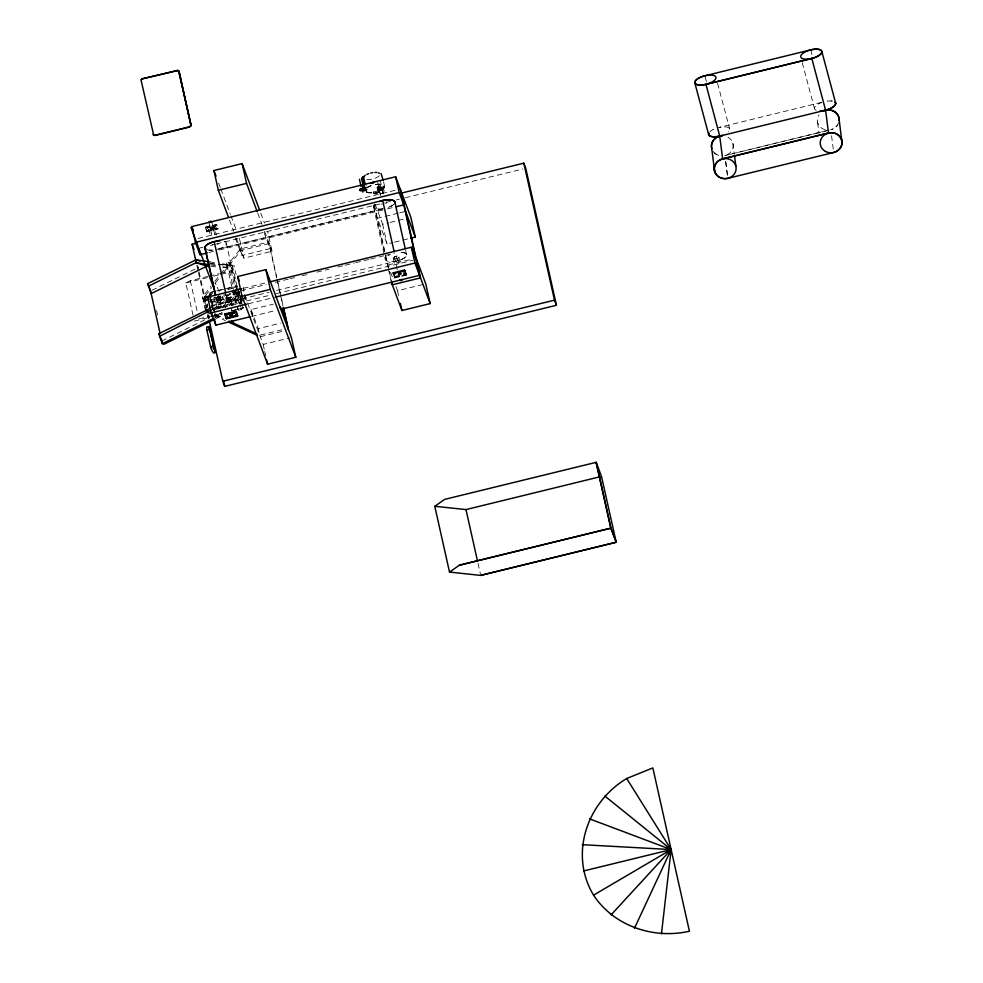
<?xml version="1.0" encoding="UTF-8"?>
<svg xmlns="http://www.w3.org/2000/svg" width="983" height="983" viewBox="0 0 983 983"><rect width="100%" height="100%" fill="white"/><g stroke="black" fill="none" stroke-linecap="round" stroke-linejoin="round"><path stroke-width="0.74" stroke-dasharray="4.92 3.69" d="M209.44 296.129L212.021 306.045L235.822 300.122L233.684 289.899M235.822 300.122L237.689 299.962L235.859 299.631L212.451 305.836M222.822 267.413L231.877 268.15L232.357 265.299L221.74 263.702M218.091 304.361C220.327 305.037 218.005 304.226 218.423 305.221M365.148 188.65L364.447 186.377M228.695 297.185L225.906 297.947L228.695 297.185L231.705 310.653M397.169 255.998L394.38 256.76L397.169 255.998L399.184 265.017M219.897 297.665L220.217 296.903M215.351 291.238L209.072 292.873L210.239 297.136M207.241 228.031L206.909 227.134L206.971 228.081L215.756 225.807L207.057 228.068L206.663 227.233L215.203 225.39M208.273 230.796L216.481 228.781M359.569 189.105C367.421 185.775 362.457 193.405 359.618 189.227C358.942 191.869 364.091 191.107 363.673 189.522C355.232 191.918 362.825 188.613 365.787 188.625A9.744 3.637 -12.6 0 1 370.935 185.615M218.705 308.478A1.819 1.683 -20.6 0 1 217.648 307.679L214.134 299.25L204.968 300.036A1.819 1.683 -20.6 0 1 204.267 296.854L207.032 295.944M238.009 291.091L240.27 299.471L237.653 300.466M245.738 299.508L243.317 287.417M205.459 310.124L202.51 296.952L211.038 286.151M214.822 281.347L219.553 275.338M220.499 274.146L240.368 248.932L268.605 242.027L276.592 277.734M206.037 311.66L203.088 298.488L211.615 287.687M215.4 282.883L220.131 276.874M223.915 272.082L240.946 250.468L269.182 243.563L277.513 280.757M222.084 307.937L236.719 289.776M214.564 317.939L218.681 315.912L221.482 312.447M225.439 307.519L238.255 291.644L239.999 292.184L228.818 306.045M216.309 318.48L220.425 316.452L222.293 314.142M234.593 298.918L227.294 300.614L234.593 298.918L236.805 296.141M383.235 193.7L383.321 193.626A1.745 0.651 -12.6 0 0 383.087 193.012L380.151 193.725A1.745 0.651 -12.6 0 0 380.384 194.351L383.235 193.7L380.237 180.331M212.647 306.266L232.922 292.381M212.647 309.178L238.255 291.644M151.947 290.304L198.64 267.29M366.733 192.213L367.077 192.054A9.744 3.637 -12.6 0 0 373.417 192.25L373.429 192.693A10.186 3.797 -12.6 0 1 366.794 192.484L364.312 192.594L361.916 184.042M366.794 192.484L367.138 192.312A9.744 3.637 -12.6 0 0 373.479 192.508L373.589 192.484M193.037 315.248L185.812 282.932L190.309 280.72L207.72 276.456M161.777 341.027L209.784 317.374M211.161 316.698L217.562 313.54L218.681 315.912M211.357 305.959L212.856 305.271L213.114 305.959M206.762 308.023L204.28 296.964L212.807 293.315M206.897 296.35L204.452 297.358A1.819 1.683 -20.6 0 0 205.164 300.54L214.134 299.25M208.113 295.846L211.775 294.322M217.464 307.188A1.819 1.683 -20.6 0 0 220.88 306.352L220.487 297.689L227.81 294.667M220.069 308.318A1.819 1.683 -20.6 0 0 221.064 306.856L220.671 298.193L229.223 294.654A1.819 1.683 -20.6 0 0 230.12 293.622M375.825 184.423A9.744 3.637 -12.6 0 1 383.419 185.209L384.574 187.188A10.186 3.797 -12.6 0 1 378.541 191.439L378.271 191.341A9.744 3.637 -12.6 0 0 384.144 187.249L384.574 187.188M375.776 184.706L375.887 184.681A9.744 3.637 -12.6 0 1 383.481 185.48L383.812 185.074M216.887 228.855C217.169 226.336 206.184 229.113 208.101 231.091M216.739 228.167L207.757 230.292L207.904 231.054M371.033 185.59L370.824 185.762A10.186 3.797 -12.6 0 0 365.455 188.896L365.848 188.883A9.744 3.637 -12.6 0 1 370.984 185.885L370.923 185.443M373.429 191.931L373.909 193.405A2.47 0.922 -12.6 0 0 376.649 193.712A2.47 0.922 -12.6 0 0 378.701 192.226L378.222 190.763L373.429 191.931L373.589 192.656M365.012 186.758L363.108 187.225L364.312 192.594M361.584 188.22L362.874 187.9L363.575 189.744L363.796 190.739L362.494 191.058L361.584 188.22L363.071 193.049L366.524 192.312L365.578 189.387L367.064 189.842L366.081 185.455M205.25 227.085L216.543 224.333L218.226 229.088L206.934 231.841L205.25 227.085L206.934 231.841M360.269 191.243C357.959 189.449 365.492 192.631 363.501 189.105C359.532 186.942 356.497 193.246 365.639 188.539L366.426 192.066M363.796 189.989L363.415 188.859L359.766 189.879M205.398 227.749L216.69 224.984L216.543 224.333M363.833 186.131L364.718 190.051L365.946 189.744M367.064 189.842L364.718 190.051M206.786 231.189L218.079 228.425L218.226 229.088M382.031 188.834L379.45 189.387A1.745 0.651 -12.6 0 1 381.846 188.797L382.965 192.987M379.585 190.223L382.166 189.67A1.745 0.651 -12.6 0 1 379.77 190.26L380.507 194.376M197.964 238.513L397.279 189.78M199.991 247.937L202.977 247.212M210.411 245.394L214.872 244.3M216.358 243.931L384.451 202.842M385.938 202.473L390.398 201.392M396.346 199.93L399.319 199.205M405.266 197.755L522.784 169.015M224.099 241.376A10.911 4.067 -12.6 0 1 217.096 249.375L385.569 208.187M217.108 249.412L382.596 208.949M821.53 102.355L718.647 127.532A10.911 4.276 -14.9 0 1 728.624 131.697M208.949 252.496L213.409 251.415M219.356 249.952L385.938 209.232M387.425 208.863L393.372 207.413M398.201 213.2L377.398 218.275L387.056 243.981L393.003 242.531M399.688 212.832L405.635 211.382M235.207 237.837L241.843 255.519L270.079 248.613L262.928 229.58M236.289 238.058L243.845 258.16L272.07 251.255L267.646 231.496M375.125 204.231L382.633 224.222L388.58 222.772M390.067 222.404L404.922 218.767M233.831 290.182L238.107 309.252L235.011 301.031L226.471 262.891L229.297 262.203L232.774 271.455L239.999 303.722M209.17 276.1L219.332 273.618M220.782 273.274L232.393 270.436M185.812 282.932L207.831 277.55M213.692 276.125L219.565 274.687M221.04 274.331L232.774 271.455M826.334 130.85L724.926 155.572L829.296 130.051M394.49 242.162L409.346 238.525M216.813 290.882L232.873 286.95L237.468 286.962L233.057 287.122L209.502 292.664M243.329 288.326L267.13 282.502M203.088 298.488L208.04 297.284M231.951 292.897L239.422 291.103M240.896 290.71L266.258 284.542M275.191 282.33L288.621 279.074M290.096 278.68L294.581 277.611M302.039 275.793L309.498 273.974M316.944 272.119L328.875 269.231M337.808 267.02L343.78 265.582M345.266 265.201L354.224 263.039M355.699 262.645L369.129 259.389M370.616 258.996L384.046 255.74M385.52 255.359L394.478 253.196M208.261 302.064L210.866 301.425L210.62 300.565M240.159 294.998L212.414 301.769L214.122 310.431M240.282 295.453L212.537 302.236L210.718 298.402M233.905 293.684A10.911 4.067 -12.6 0 1 235.355 299.508A10.911 4.067 -12.6 0 1 219.602 302.543A10.911 4.067 -12.6 0 1 220.905 296.19A10.985 4.104 -12.6 0 0 217.526 301.744A10.985 4.104 -12.6 0 0 228.904 302.088L269.158 292.246M276.604 290.403L397.378 260.9A10.985 4.104 -12.6 0 0 406.593 255.519A10.985 4.104 -12.6 0 0 399.995 252.385A10.911 4.067 -12.6 0 1 404.959 257.521A10.911 4.067 -12.6 0 1 388.74 261.49A10.911 4.067 -12.6 0 1 389.379 255.002M235.011 301.031L237.837 300.331L238.869 303.083M237.788 288.351L240.577 300.11L244.276 299.201M244.509 299.815L240.798 300.724L240.577 300.11M387.867 265.041L411.644 259.229M212.254 309.35L244.976 301.351M246.463 300.982L270.264 295.158M276.211 293.708L413.044 260.249M214.527 309.584L241.548 302.985L238.918 291.275M248.355 303.759L272.156 297.947M214.405 310.579L215.363 314.941L222.637 312.963M231.398 310.825L243.391 307.753L236.694 309.596M198.849 318.848L222.674 313.159M231.423 311.021L235.809 309.952M194.351 321.072L210.608 317.091M212.082 316.735L222.428 314.204M238.488 310.272L241.314 309.584L240.331 305.185M252.533 316.17L251.058 309.584L273.348 304.14M251.488 316.428L275.289 310.603M395.916 286.458L397.525 290.735L424.275 284.198M251.058 309.584L258.222 328.617L280.499 323.174M281.974 329.76L259.696 335.203L258.222 328.617M260.274 336.739L284.038 330.927M244.546 294.925L263.161 344.431L289.899 337.894M375.715 184.435L375.936 184.509A10.186 3.797 -12.6 0 1 383.874 185.332M384.513 186.93L384.083 186.991A9.744 3.637 -12.6 0 1 378.32 191.046L378.222 190.763M209.735 263.456L220.364 264.316M221.802 264.439L234.101 265.84L236.067 274.613M210.129 263.886L234.101 265.84M210.755 266.43L216.788 266.921M209.612 261.883L215.682 262.793M210.706 264.968L216.752 265.877M222.809 266.786L231.877 268.15M227.012 265.263L230.169 266.086L229.948 265.496M214.527 314.621L220.425 316.452M215.203 314.621L223.534 318.48M214.38 315.518L225.512 320.667M214.822 298.943L215.572 299.299M365.639 188.539L363.943 187.212M374.99 193.282C381.859 191.611 370.173 192.742 377.718 192.471M366.524 192.312L364.877 186.242M217.734 296.055L217.87 297.665L216.186 297.444M217.538 301.277C219.75 299.815 215.412 300.515 218.459 300.786M217.98 303.243C220.167 301.855 215.818 302.469 218.902 302.764M374.793 192.705L377.619 192.017M217.71 302.641L218.668 302.137M219.553 306.094C217.132 307.04 221.667 307.2 218.545 306.475M205.558 298.082C203.174 299.151 207.634 299.065 204.55 298.463M363.169 188.22L363.87 190.333M218.226 300.159L217.218 300.54M219.787 306.708L218.779 307.089M205.791 298.709L204.783 299.09M378.332 191.218L378.701 192.226M397.365 260.876L395.731 253.565M362.506 185.836L364.496 192.545L363.096 188.896M390.558 272.18L393.237 279.319M260.741 213.114L264.452 223.006M257.718 213.065L261.969 224.382M264.513 231.152L272.07 251.255M218.681 183.243L220.278 187.483M220.806 188.896L230.378 214.355M230.907 215.768L236.227 229.911M229.481 219.971L233.745 231.288M243.182 289.813L243.415 290.427M245.787 298.476L246.02 299.09M239.643 293.61L237.075 286.925M239.053 293.61L239.311 294.47M226.471 262.891L229.567 271.124L233.512 288.719M240.27 299.471L241.83 303.612M240.933 308.564L241.314 309.584M228.892 302.064L227.245 294.753M219.16 291.767L215.83 283.829A1.819 1.683 -20.6 0 0 215.216 283.202M219.111 304.116L219.344 304.73M214.835 297.001L215.24 298.082M209.072 292.873L214.097 309.178M212.5 307.31L214.417 312.397M211.615 305.86L213.041 309.657M204.562 296.547L204.513 297.579L204.28 296.964M205.422 299.041L205.791 300.024M206.897 305.627L207.266 306.61M203.309 298.771L203.653 299.68M202.51 296.952L205.988 306.168M207.487 315.506L208.445 318.062M359.741 189.559L359.913 190.223L359.606 189.338M810.717 49.875L812.302 55.822M802.251 62.679L814.465 108.511M717.565 83.383L729.779 129.215M705.253 77.239L706.433 81.7M239.877 299.434L243.108 308.171L240.589 296.841M360.024 190.579L359.901 190.247M478.021 563.357L480.368 573.839M405.598 250.038L406.507 254.45M383.579 181.794L384.5 185.922M383.37 186.192L383.653 187.446M383.1 186.5L384.709 193.676M398.901 257.042L400.511 264.23M382.129 187.47L383.431 193.27M394.355 256.624L397.365 270.092M377.73 182.42L380.716 195.764M378.75 188.294L380.04 194.093M377.484 187.95L379.094 195.138M393.237 258.345L394.847 265.533M377.091 187.728L377.374 188.982M382.633 224.222L387.056 243.981M397.525 290.735L398.791 296.387M373.909 193.405L373.798 192.938A2.47 0.922 -12.6 0 0 376.538 193.258A2.47 0.922 -12.6 0 0 378.602 191.771M374.314 204.476L388.961 269.92M389.293 271.406L391.345 280.56M374.019 204.882L388.002 267.364M388.334 268.851L391.001 280.745M373.54 206.934L385.336 259.623M364.705 186.537L365.234 188.896M362.764 187.016L363.292 189.363M277.845 282.244L283.165 306.045M276.936 279.221L282.92 305.996M239.422 238.402L243.845 258.16M263.161 344.431L264.415 350.071M264.734 351.484L265.68 355.723M240.368 248.932L241.843 255.519M240.896 296.633L242.137 302.186M238.181 289.002L240.97 301.449L212.525 308.392L213.102 309.94L210.62 298.869M232.357 265.299L237.272 287.245M226.237 242.948L240.602 307.089M229.297 262.203L234.937 287.786M235.244 289.174L237.837 300.331M216.518 228.093L216.752 228.978M216.579 229.039L216.334 228.117L216.481 229.051M215.461 225.082L215.621 225.967M215.449 226.029L215.203 225.107L215.351 226.041M214.663 227.847A2.912 1.081 -12.6 0 1 210.448 229.653A2.912 1.081 -12.6 0 1 210.337 227.749A2.912 1.081 -12.6 0 1 214.663 227.847L216.272 235.023M230.44 298.353A2.912 1.081 -12.6 0 1 226.127 300.11A2.912 1.081 -12.6 0 1 226.201 298.181A2.912 1.081 -12.6 0 1 230.44 298.353L232.049 305.541M211.763 221.519L215.08 236.338M225.967 294.667L227.331 300.687M208.912 222.133L211.898 235.465M225.869 297.812L227.564 305.357M208.961 228.99L210.571 236.166M224.738 299.41L226.348 306.598M208.224 230.378L208.371 231.042M208.04 230.145L208.285 231.066M216.199 297.886L216.862 300.81M216.137 297.898L216.788 300.835M210.227 292.701L213.028 305.209M215.277 314.658L215.867 317.3M210.35 298.721L212.033 306.204M210.129 298.156L211.812 305.652M197.718 265.766L198.713 270.239M199.045 271.726L207.044 307.458M208.715 314.904L209.379 317.878M196.784 265.115L198.124 271.062M198.455 272.561L206.455 308.293M207.794 314.253L208.937 319.34M190.309 280.72L197.227 311.574M156.58 310.542L157.563 314.929M363.317 188.699L363.599 189.522M831.557 135.752L833.682 152.451M817.623 122.568L818.974 133.197M732.925 143.272L734.276 153.901M725.712 161.703L727.457 175.367M725.7 161.642L727.825 178.328M392.684 205.238A10.985 4.104 -12.6 0 1 385.582 208.212M223.276 295.158A10.985 4.104 -12.6 0 1 225.992 294.359M207.143 249.731A10.985 4.104 -12.6 0 0 214.294 249.952A10.911 4.067 -12.6 0 1 209.182 250.087M394.011 204.034A10.911 4.067 -12.6 0 1 388.26 207.388M382.78 208.728A10.911 4.067 -12.6 0 1 374.24 204.673M244.914 297.407A1.634 1.511 -20.6 0 1 244.374 298.488M243.268 290.059A1.634 1.511 -20.6 0 1 243.366 291.214M207.831 307.175A1.634 1.511 -20.6 0 1 207.634 304.767M206.356 300.589A1.634 1.511 -20.6 0 1 206.504 297.935M206.504 300.134A1.634 1.511 -20.6 0 1 206.283 297.321M207.597 306.561A1.634 1.511 -20.6 0 1 207.757 303.907M222.355 296.338A5.161 4.78 -20.6 0 1 218.398 302.236A5.161 4.78 -20.6 0 1 212.34 298.783M220.72 296.202A3.662 3.391 -20.6 0 1 213.925 298.771M219.098 296.055A2.187 2.027 -20.6 0 1 217.882 298.967A2.187 2.027 -20.6 0 1 215.044 297.591M218.914 296.006A2.187 2.027 -20.6 0 1 215.154 297.431M244.607 297.185A1.634 1.511 -20.6 0 1 244.423 297.554M218.312 296.252A1.745 1.622 -20.6 0 1 217.452 297.235M217.022 297.394A1.745 1.622 -20.6 0 1 216.137 297.394M218.263 296.092A1.745 1.622 -20.6 0 1 217.39 297.087M219.074 295.895A2.544 2.359 -20.6 0 1 214.908 297.345M229.727 293.536A1.819 1.683 -20.6 0 1 229.039 294.15M218.754 296.276A2.187 2.027 -20.6 0 1 215.51 297.493M214.97 283.534A1.819 1.683 -20.6 0 1 216.014 284.333M220.401 296.018A3.637 3.367 -20.6 0 1 213.581 297.689M218.607 295.895A2.187 2.027 -20.6 0 1 215.363 297.112M219.971 296.252A2.912 2.703 -20.6 0 1 217.734 299.582A2.912 2.703 -20.6 0 1 214.319 297.628M379.426 175.736A8.355 3.121 -12.6 0 1 366.905 179.471M218.091 243.391A2.912 1.081 -12.6 0 1 217.415 244.595M212.623 245.062A2.912 1.081 -12.6 0 1 212.586 244.484M386.012 201.896A2.912 1.081 -12.6 0 1 385.655 203.53M382.19 204.255A2.912 1.081 -12.6 0 1 381.244 203.997M727.998 137.178A10.911 10.027 -7.2 0 1 733.109 147.192A10.911 10.027 -7.2 0 1 724.926 155.572M714.469 152.955A10.911 10.027 -7.2 0 0 719.286 155.56A10.985 10.088 -7.2 0 1 712.724 150.915M838.671 122.592A10.911 10.027 -7.2 0 1 830.795 129.682L830.807 129.756A10.985 10.088 -7.2 0 0 837.577 125.05M825.155 129.682A10.911 10.027 -7.2 0 1 818.888 114.95M816.16 110.293A10.911 4.276 -14.9 0 1 821.788 102.465M709.751 131.906A10.911 4.276 -14.9 0 1 713.425 129.4A10.985 4.301 -14.9 0 0 711.274 130.604M210.35 227.798C212.279 229.85 214.294 225.463 210.35 227.798M210.497 228.461C212.426 230.501 214.441 226.115 210.497 228.461M232.234 288.424L227.872 289.493L232.271 288.511M394.257 258.898A2.912 1.081 -12.6 0 0 398.877 257.337A2.912 1.081 -12.6 0 0 395.068 256.846A2.912 1.081 -12.6 0 0 394.257 258.898M378.738 189.08A2.875 1.069 -12.6 0 0 383.235 187.483A2.875 1.069 -12.6 0 0 379.352 187.077A2.875 1.069 -12.6 0 0 378.738 189.08M378.811 189.412A2.875 1.069 -12.6 0 0 383.309 187.814A2.875 1.069 -12.6 0 0 379.426 187.409A2.875 1.069 -12.6 0 0 378.811 189.412M378.32 188.306A3.232 1.204 -12.6 0 0 383.382 186.512A3.232 1.204 -12.6 0 0 379.008 186.057A3.232 1.204 -12.6 0 0 378.32 188.306M379.401 188.613A1.745 0.651 -12.6 0 0 382.129 187.642A1.745 0.651 -12.6 0 0 379.782 187.397A1.745 0.651 -12.6 0 0 379.401 188.613M378.59 189.559A3.232 1.204 -12.6 0 0 383.653 187.765A3.232 1.204 -12.6 0 0 379.291 187.311A3.232 1.204 -12.6 0 0 378.59 189.559M378.652 188.441A2.912 1.081 -12.6 0 0 383.124 186.782A2.912 1.081 -12.6 0 0 379.094 186.451A2.912 1.081 -12.6 0 0 378.652 188.441M832.159 101.077A10.911 4.276 -14.9 0 0 827.268 101.126A10.985 4.301 -14.9 0 1 832.208 101.04"/><path stroke-width="1.47" d="M661.473 933.85L671.131 849.57L626.699 778.511C586.998 802.202 568.948 854.202 593.548 895.157C614.08 926.281 653.683 939.379 689.415 931.233L652.847 767.907L626.699 778.511M191.071 125.591L179.029 71.366M153.864 135.187L153.029 134.462L155.093 135.457L189.621 127.016L191.034 125.05M154.147 135.457L189.559 126.819L190.935 125.615M634.49 928.21L671.131 849.57L604.901 796.083M177.935 70.567L142.142 78.849L141.024 80.004L153.729 135.285M227.589 317.067L227.478 318.013L230.44 317.054M227.343 317.914L227.22 317.214M229.727 314.892L232.541 314.486M233.155 316.403L236.35 315.752L227.835 317.964L227.503 317.079M361.842 178.464L363.477 176.743L365.111 184.042M362.174 178.414L363.477 176.743M142.449 78.972L141.22 79.586M211.824 338.127L211.652 337.341M212.647 341.384C211.677 334.441 213.815 348.891 212.156 337.894L212.869 341.445L211.185 335.953L212.095 337.599M212.5 339.393C213.2 344.075 211.456 336.899 212.095 339.012M611.082 914.878L671.131 849.57L589.579 818.876M362.653 177.911L363.059 176.854M232.406 315.469C233.561 313.872 228.412 315.211 230.415 315.948M434.793 506.356L444.599 499.389L596.189 462.329L601.498 476.485L616.23 542.272L480.724 575.399L449.514 572.081L434.781 506.294L466.028 509.575L599.999 476.78M449.526 572.155L459.331 565.176L610.922 528.117L616.23 542.272M480.712 575.338L616.218 542.211L610.848 528.141L596.128 462.415M211.861 313.798L207.769 312.52L206.885 310.223L211.382 307.138M214.933 319.156L164.124 344.21L162.367 343.657L159.59 336.272L211.431 310.014M593.548 895.157L671.131 849.57L582.243 844.68M371.697 183.268L373.012 182.801M236.215 315.912L235.981 315.027M398.484 273.385L400.917 273.041M400.622 274.429C402.625 272.34 395.817 274.699 399.577 274.736M209.256 266.307L206.946 266.123L151.161 293.61L147.794 283.583L195.973 259.831L209.612 261.883M148.384 286.213L196.035 262.731L206.946 266.123M159.59 336.272L159 333.63L206.651 310.149L207.769 312.52M213.188 318.615L162.367 343.657L161.384 339.27M210.792 222.269C214.11 220.585 206.885 221.482 209.698 222.453M236.043 315.961L235.797 315.051L235.945 315.985M228.425 217.145L218.324 190.272L213.901 170.514L242.125 163.608L259.672 210.276M218.324 190.272L246.549 183.366L257.19 211.652M839.175 120A10.985 10.088 -7.2 0 0 825.597 110.219L811.811 58.439L705.941 84.329A10.985 4.301 -14.9 0 1 694.748 82.658L708.608 134.388M835.71 103.313L821.849 51.583A10.985 4.301 -14.9 0 1 811.811 58.476L705.954 84.354L719.753 136.158M207.462 252.864L200.016 254.683L195.396 242.383L191.857 226.582L395.621 176.768L410.869 217.317L415.293 237.075L410.833 238.169M195.396 242.383L399.159 192.57L403.78 204.869L396.346 206.688M195.789 260.642L192.115 244.263L196.588 243.182M401.863 192.987L523.828 163.166L525.758 168.29L556.427 305.283L224.714 386.38L222.797 381.257L209.453 321.699M237.64 276.542L265.877 269.637L291.386 337.525L295.809 357.284L267.585 364.189L242.064 296.301L237.64 276.542L239.238 280.782M722.628 158.865L828.497 132.975A10.985 10.088 -7.2 0 1 841.755 140.139A10.985 10.088 -7.2 0 1 833.707 152.512L727.825 178.328A10.985 10.088 -7.2 0 1 714.58 171.239L711.753 148.458A10.985 10.088 -7.2 0 1 719.74 136.096L825.597 110.182L828.509 133.049L722.628 158.865A10.985 10.088 -7.2 0 0 714.58 171.239M250.001 316.784L215.793 325.152L211.173 312.852L207.634 297.05L241.843 288.683M270.104 281.777L411.398 247.237L416.03 259.524M242.064 296.301L270.3 289.395L295.809 357.284M211.173 312.852L246.868 304.128M275.129 297.222L414.937 263.039L430.185 303.6L401.961 310.493L391.332 282.232M224.714 314.019L236.006 311.255L237.689 316.01L226.397 318.775L224.714 314.019L224.861 314.683L236.153 311.918L237.689 316.01M406.176 274.822L404.627 270.73L393.335 273.483L393.188 272.832L404.48 270.067L406.176 274.822L401.936 275.867M226.459 314.044L235.072 312.115M398.963 275.891L394.736 276.923L394.883 277.587L399.11 276.555M281.236 309.154L419.569 275.338L400.241 189.055M214.712 349.604A5.161 1.573 70 0 1 213.716 352.872A5.161 1.573 70 0 1 210.62 346.79L206.897 330.177L209.686 329.489L209.195 326.454L215.252 352.627L209.686 329.489M211.738 338.435L212.365 338.422L211.21 336.075M211.284 336.137L211.8 336.997M211.529 337.341L211.947 336.813L212.365 338.619M212.647 340.437L212.254 339.037M211.996 337.144L212.893 340.794M212.721 340.192L212.512 339.491M213.065 342.576L212.93 341.003M212.684 345.586C213.925 342.109 212.623 345.463 214.343 349.039M210.62 346.79L213.397 346.114M222.797 381.257L554.498 300.159L556.427 305.283M459.344 565.25L610.934 528.19L596.189 462.329M583.619 870.963L671.131 849.57M177.628 70.321L142.142 78.849M209.195 264.746L196.268 262.805L195.973 259.831L196.035 262.731M197.202 260.212L200.065 261.109M206.885 310.223L207.868 310.53M229.1 321.06L256.907 333.925M228.289 321.945L257.485 335.461M178.083 70.444L179.176 71.784L191.009 125.812M212.168 339.368L212.66 340.45L212.242 339.946M381.035 173.475L383.272 180.417M236.178 315.064L236.35 315.789M179.004 71.366L178.488 70.665L191.107 125.234M214.331 349.051C214.441 347.626 212.66 346.667 213.225 348.523M211.689 336.714L211.505 336.972M405.635 211.382L415.293 237.075M416.104 258.136L425.762 283.841L430.185 303.6M379.991 201.306A10.911 4.067 -12.6 0 1 394.724 202.842A10.985 4.104 -12.6 0 0 382.67 200.483L214.196 241.671A10.985 4.104 -12.6 0 0 205.73 249.055M393.188 272.832L394.883 277.587M281.335 308.121L286.446 321.724M213.901 170.514L216.027 176.166M214.208 241.695L225.672 292.922M191.857 226.582L193.405 230.686M190.948 227.38L213.987 288.683M192.115 244.263L194.044 249.387M207.634 297.05L208.666 299.778M147.794 283.583L150.571 290.98L160.082 333.421M159 333.63L161.777 341.027M212.009 337.022L211.406 335.903L211.714 336.936M211.468 336.149L211.886 338.656M211.947 338.373L212.217 339.209M212.009 339.233L211.689 338.226L212.365 338.422M211.861 337.292L212.156 338.668L211.824 337.169M523.828 163.166L554.498 300.159M401.211 191.624L420.527 277.894L392.291 284.8L391.664 281.974M395.621 176.768L399.159 192.57M411.398 247.237L414.937 263.039M465.979 509.55L477.357 560.396M394.785 201.748L405.193 248.588M404.48 270.067L404.627 270.73M382.67 200.483L394.146 251.734M400.376 303.44L401.961 310.493M364.128 185.824L362.358 177.911M361.584 178.55L363.046 185.074M359.446 179.213L361.105 186.647M283.497 307.532L288.498 329.846M283.264 307.482L287.921 328.31M280.18 306.635L280.769 309.264M242.125 163.608L246.549 183.366M265.877 269.637L270.3 289.395M266.626 359.95L267.585 364.189M236.006 311.255L236.153 311.918M227.331 317.14L227.564 318.025M226.25 318.123L226.397 318.775M205.066 248.121L215.547 294.961L204.992 248.146M198.738 248.932L200.016 254.683M214.515 319.401L215.793 325.152M223.387 380.421L224.714 386.38M838.868 117.382L841.681 140.164M734.473 155.412L735.825 166.041M722.652 158.927L719.728 136.072A10.985 4.301 -14.9 0 1 708.755 133.209M205.791 249.031A10.911 4.067 -12.6 0 1 208.052 244.067A10.911 4.067 -12.6 0 1 219.688 240.921M363.747 177.137A8.355 3.121 -12.6 0 1 365.344 175.306M366.843 174.433A8.355 3.121 -12.6 0 1 368.686 173.659M370.751 173.045A8.355 3.121 -12.6 0 1 372.889 172.627M374.953 172.443A8.355 3.121 -12.6 0 1 376.808 172.504M378.32 172.799A8.355 3.121 -12.6 0 1 379.401 173.315M370.566 183.452A2.47 0.922 -12.6 0 1 374.314 182.334M371.427 183.379A2.47 0.922 -12.6 0 1 373.245 182.826M206.897 330.177A5.161 1.573 70 0 1 207.904 326.909M209.06 328.236A5.161 1.573 70 0 1 210.989 332.991M711.753 148.458A10.911 10.027 -7.2 0 1 722.579 135.826M822.968 111.276A10.911 10.027 -7.2 0 1 839.101 120M835.206 102.293A10.985 4.301 -14.9 0 1 825.597 110.219M835.145 102.318A10.911 4.276 -14.9 0 1 831.925 107.725A10.911 4.276 -14.9 0 1 820.227 110.907M821.849 51.583A10.911 4.276 -14.9 0 0 805.507 51.767A10.911 4.276 -14.9 0 0 806.441 59.164A10.911 4.276 -14.9 0 0 821.849 51.583A10.985 4.301 -14.9 0 0 810.717 49.875L704.86 75.789A10.985 4.301 -14.9 0 0 694.748 82.658M722.456 135.261A10.911 4.276 -14.9 0 1 708.829 133.197M231.251 321.367C233.549 323.296 234.986 318.947 231.251 321.367M399.725 280.18C402.022 282.109 403.472 277.759 399.725 280.18M226.237 314.867L235.22 312.741L226.274 314.83M394.711 273.679L395.387 273.581L394.761 273.63M395.842 276.69L396.53 276.628L395.842 276.69M403.005 271.652L403.694 271.554L403.005 271.652M403.988 273.999L404.677 273.901L403.988 273.999M404.136 274.662L404.824 274.601L404.136 274.662M209.76 328.814L210.915 333.667L209.76 328.814M719.581 177.321A10.911 10.027 -7.2 0 0 736.132 168.646A10.911 10.027 -7.2 0 0 719.998 159.922A10.911 10.027 -7.2 0 0 719.581 177.321M825.437 151.443A10.911 10.027 -7.2 0 0 841.989 142.756A10.911 10.027 -7.2 0 0 825.867 134.044A10.911 10.027 -7.2 0 0 825.437 151.443M700.584 85.042A10.911 4.276 -14.9 0 0 715.993 77.473A10.911 4.276 -14.9 0 0 699.638 77.657A10.911 4.276 -14.9 0 0 700.584 85.042"/></g></svg>
